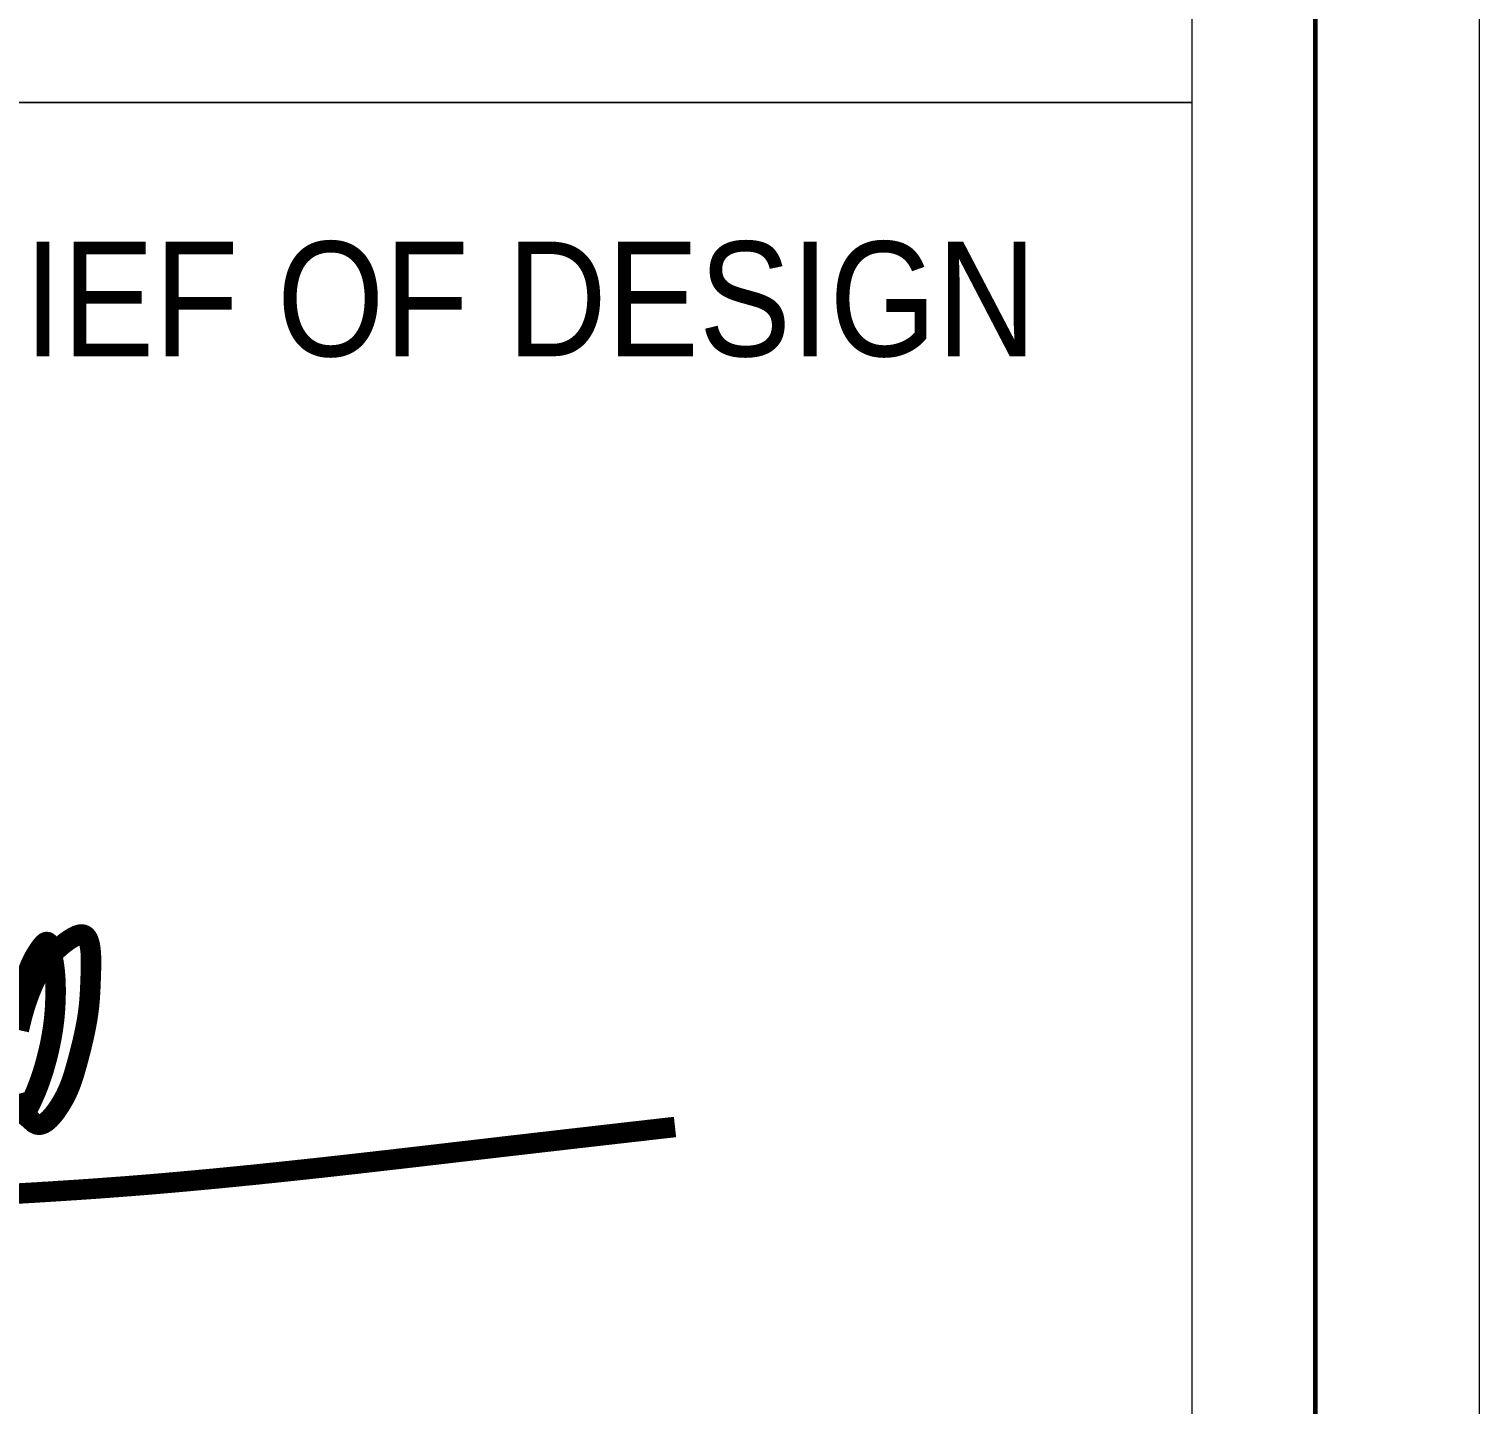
# Model space of a CAD drawing. Header units: millimetres. Extents: x 19378 to 270036, y -611253 to -548347.
# Drawn here: x 174474 to 175535, y -557943 to -556936 of the extents above; entities that cross this region are included whole.
import ezdxf
from ezdxf.enums import TextEntityAlignment as Align

# ---------------------------------------------------------------- set-up
doc = ezdxf.new("R2010")
doc.units = ezdxf.units.MM
doc.header["$MEASUREMENT"] = 0
doc.layers.get('Defpoints').update_dxf_attribs({"color": 1})
for name, color, linetype, lineweight in [('ISO', 153, 'Continuous', 13), ('LC ISO', 153, 'Continuous', 13), ('LC Net thay', 7, 'Continuous', 25), ('LC Text1', 3, 'Continuous', 20)]:
    doc.layers.add(name, color=color, linetype=linetype, lineweight=lineweight)
doc.layers.add('Khungten_LCDI', color=7, linetype='Continuous')
doc.styles.add('Khungten', font='VHAVAN.TTF', dxfattribs={"width": 0.9, "height": 5000})
doc.styles.add('Title', font='VHBLACK.TTF', dxfattribs={"width": 0.8})

# ---------------------------------------------------------------- blocks, each defined once
blk = doc.blocks.new('Mr. Giang')
at = {"layer": 'LC ISO', "const_width": 50}
for points in [[(3387.7, 86.2), (3388.9, 87.6), (3390.1, 89.1), (3391.3, 90.5), (3392.4, 92), (3393.6, 93.6), (3394.7, 95.1), (3395.8, 96.7), (3396.9, 98.4), (3397.9, 100), (3399, 101.7), (3400, 103.3), (3401, 105), (3402, 106.7), (3403, 108.4), (3403.9, 110.1), (3404.9, 111.9), (3406.2, 114.3), (3406.8, 115.3), (3407.7, 117), (3408.6, 118.8), (3409.5, 120.5), (3410.4, 122.2), (3411.3, 123.9), (3412.2, 125.6), (3413.1, 127.3), (3413.9, 129), (3414.8, 130.8), (3415.6, 132.5), (3416.5, 134.2), (3417.3, 135.9), (3418.1, 137.6), (3419, 139.3), (3419.8, 141), (3420.6, 142.7), (3421.4, 144.4), (3422.1, 146.1), (3422.9, 147.8), (3423.7, 149.5), (3424.4, 151.2), (3425.2, 152.9), (3425.9, 154.6), (3426.7, 156.3), (3427.4, 158), (3428.1, 159.7), (3428.9, 161.4), (3429.6, 163.1), (3430.3, 164.8), (3431, 166.5), (3431.7, 168.2), (3432.3, 169.9), (3433, 171.6), (3433.7, 173.3), (3434.3, 175), (3435, 176.7), (3435.7, 178.4), (3436.3, 180.1), (3436.9, 181.8), (3437.6, 183.5), (3438.2, 185.2), (3438.8, 186.9), (3439.4, 188.6), (3440, 190.3), (3440.6, 192), (3441.2, 193.7), (3441.8, 195.4), (3442.4, 197.1), (3443, 198.8), (3443.5, 200.5), (3444.1, 202.2), (3444.7, 203.9), (3445.2, 205.6), (3445.8, 207.3), (3446.3, 209), (3446.9, 210.7), (3447.4, 212.4), (3447.9, 214.2), (3448.4, 215.9), (3449, 217.6), (3449.5, 219.3), (3450, 221), (3450.5, 222.7), (3451, 224.5), (3451.5, 226.2), (3452, 227.9), (3452.5, 229.6), (3453, 231.3), (3453.4, 233.1), (3453.9, 234.8), (3454.4, 236.5), (3454.9, 238.3), (3455.3, 240), (3455.8, 241.7), (3456.2, 243.5), (3456.7, 245.4), (3457.1, 247), (3457.6, 248.7), (3458, 250.5), (3458.5, 252.2), (3458.9, 254), (3459.3, 255.7), (3459.8, 257.5), (3460.2, 259.2), (3460.6, 261), (3461, 262.8), (3461.4, 264.5), (3461.8, 266.3), (3462.2, 268.1), (3462.6, 269.8), (3463, 271.6), (3463.4, 273.4), (3463.8, 275.2), (3464.2, 276.9), (3464.6, 278.7), (3464.9, 280.5), (3465.3, 282.3), (3465.7, 284.1), (3466, 285.9), (3466.4, 287.7), (3466.7, 289.5), (3467.1, 291.3), (3467.4, 293.1), (3467.7, 294.9), (3468.1, 296.7), (3468.4, 298.5), (3468.7, 300.3), (3469, 302.1), (3469.3, 304), (3469.6, 305.8), (3469.9, 307.6), (3470.2, 309.4), (3470.5, 311.3), (3470.8, 313.1), (3471.1, 314.9), (3471.4, 316.8), (3471.6, 318.6), (3471.9, 320.5), (3472.2, 322.3), (3472.4, 324.1), (3472.6, 326), (3472.9, 327.9), (3473.1, 329.7), (3473.3, 331.5), (3473.6, 333.4), (3473.8, 335.3), (3474, 337.2), (3474.2, 339), (3474.4, 340.9), (3474.6, 342.8), (3474.8, 344.7), (3475, 346.5), (3475.1, 348.4), (3475.3, 350.3), (3475.5, 352.2), (3475.6, 354.1), (3475.8, 355.9), (3475.9, 357.8), (3476.1, 359.7), (3476.2, 361.6), (3476.4, 363.5), (3476.5, 365.3), (3476.6, 367.2), (3476.7, 369.1), (3476.8, 371), (3476.9, 372.8), (3477, 374.7), (3477.1, 376.6), (3477.2, 378.4), (3477.3, 380.3), (3477.4, 382.1), (3477.4, 384), (3477.5, 385.9), (3477.6, 387.7), (3477.6, 389.5), (3477.7, 391.4), (3477.7, 393.2), (3477.8, 395), (3477.8, 396.9), (3477.8, 398.7), (3477.9, 400.5), (3477.9, 402.3), (3477.9, 404.1), (3477.9, 405.9), (3477.9, 407.7), (3477.9, 409.5), (3477.9, 411.2), (3477.9, 413), (3477.9, 414.7), (3477.9, 416.5), (3477.8, 418.2), (3477.8, 420), (3477.8, 421.7), (3477.7, 423.4), (3477.7, 425.1), (3477.6, 426.8), (3477.6, 427.7), (3477.5, 430.2), (3477.5, 431.9), (3477.4, 433.5), (3477.3, 435.2), (3477.2, 436.8), (3477.1, 438.5), (3477, 440.2), (3476.9, 441.8), (3476.8, 443.5), (3476.7, 445.1), (3476.6, 446.8), (3476.5, 448.4), (3476.3, 450.1), (3476.2, 451.7), (3476, 453.4), (3475.9, 455.1), (3475.7, 456.8), (3475.5, 458.5), (3475.3, 460.2), (3475.1, 461.9), (3474.9, 463.7), (3474.7, 465.4), (3474.4, 467.2), (3474.2, 469), (3473.9, 470.8), (3473.7, 472.6), (3473.4, 474.5), (3473.1, 476.3), (3472.8, 478.2), (3472.5, 480.2), (3472.2, 482.1), (3471.8, 484.1), (3471.5, 486.1), (3471.1, 488.1), (3470.7, 490.1), (3470.3, 492.2), (3469.9, 494.3), (3469.5, 496.5), (3469, 498.7), (3468.6, 500.9), (3468.2, 502.9), (3467.6, 505.5), (3467.1, 507.8), (3466.6, 510), (3466, 512.3), (3465.4, 514.5), (3464.8, 516.6), (3464.2, 518.6), (3463.5, 520.5), (3462.7, 522.3), (3462, 523.9), (3461.1, 525.2), (3460.2, 526.4), (3459.3, 527.3), (3458.3, 528), (3457.2, 528.3), (3456.1, 528.4), (3454.9, 528.2), (3453.7, 527.7), (3452.4, 527), (3451.1, 526), (3449.7, 524.9), (3448.3, 523.6), (3447, 522.1), (3445.5, 520.5), (3444.1, 518.8), (3442.7, 517), (3441.3, 515.1), (3440, 513.2), (3438.6, 511.3), (3437.4, 509.5), (3436, 507.5), (3434.8, 505.6), (3433.6, 503.7), (3432.4, 501.9), (3431.3, 500.1), (3430.2, 498.3), (3429.1, 496.5), (3428.1, 494.7), (3427.1, 493), (3426.1, 491.2), (3425.2, 489.5), (3424.2, 487.8), (3423.4, 486.1), (3422.5, 484.5), (3421.7, 482.8), (3420.8, 481.2), (3420.1, 479.5), (3419.3, 477.9), (3418.5, 476.3), (3417.8, 474.7), (3417.1, 473.1), (3416.4, 471.5), (3415.7, 469.9), (3415.1, 468.3), (3414.5, 466.7), (3413.8, 465.1), (3413.2, 463.5), (3412.6, 462), (3412, 460.4), (3411.5, 458.8), (3410.9, 457.2), (3410.3, 455.7), (3409.8, 454.1), (3409.3, 452.5), (3408.7, 450.9), (3408.2, 449.3), (3407.7, 447.8), (3407.2, 446.2), (3406.6, 444.6), (3406.1, 442.9), (3405.7, 441.6), (3405.1, 439.7), (3404.6, 438.1), (3404, 436.4), (3403.5, 434.8), (3403, 433.1), (3402.5, 431.4), (3402, 429.7), (3401.4, 428.1), (3400.9, 426.4), (3400.4, 424.7), (3399.9, 423), (3399.4, 421.2), (3398.9, 419.5), (3398.4, 417.8), (3397.8, 416.1), (3397.3, 414.3), (3396.8, 412.6), (3396.3, 410.8), (3395.8, 409.1), (3395.3, 407.3), (3394.8, 405.5), (3394.3, 403.8), (3393.8, 402), (3393.3, 400.2), (3392.8, 398.4), (3392.3, 396.6), (3391.9, 394.8), (3391.4, 393.1), (3390.9, 391.3), (3390.4, 389.4), (3389.9, 387.6), (3389.5, 385.8), (3389, 384), (3388.5, 382.2), (3388.1, 380.4)], [(3387.7, 157.7), (3388.5, 154.9), (3389.2, 152.9), (3389.8, 150.9), (3390.5, 148.8), (3391.2, 146.8), (3391.9, 144.7), (3392.6, 142.6), (3393.4, 140.5), (3394.1, 138.4), (3394.9, 136.4), (3395.7, 134.3), (3396.5, 132.2), (3397.4, 130.1), (3398.2, 128), (3399.1, 126), (3400, 123.9), (3400.9, 121.9), (3401.8, 119.9), (3402.7, 117.9), (3403.7, 116), (3404.6, 114.1), (3405.6, 112.2), (3406.6, 110.3), (3407.6, 108.5), (3408.6, 106.7), (3409.7, 105), (3410.7, 103.3), (3411.8, 101.6), (3412.9, 100), (3414, 98.5), (3415.1, 97), (3416.2, 95.5), (3417.4, 94.1), (3418.5, 92.8), (3419.7, 91.6), (3420.9, 90.4), (3422.1, 89.3), (3423.3, 88.2), (3424.5, 87.3), (3425.8, 86.4), (3427, 85.6), (3428.3, 84.8), (3429.6, 84.2), (3430.8, 83.7), (3432.1, 83.2), (3433.4, 82.8), (3434.8, 82.6), (3436.1, 82.4), (3437.2, 82.3), (3438.8, 82.4), (3440.2, 82.5), (3441.5, 82.7), (3442.9, 83.1), (3444.3, 83.5), (3445.7, 84), (3447.1, 84.6), (3448.5, 85.3), (3449.9, 86.1), (3451.4, 86.9), (3452.8, 87.8), (3454.2, 88.8), (3455.6, 89.8), (3457, 91), (3458.5, 92.1), (3459.9, 93.4), (3461.3, 94.7), (3462.7, 96), (3464.1, 97.4), (3465.5, 98.9), (3466.9, 100.3), (3468.3, 101.9), (3469.7, 103.5), (3471, 105.1), (3472.4, 106.7), (3473.7, 108.4), (3475.1, 110.1), (3476.4, 111.8), (3477.7, 113.5), (3479, 115.3), (3480.3, 117.1), (3481.5, 118.9), (3482.8, 120.7), (3484, 122.5), (3485.2, 124.3), (3486.4, 126.1), (3487.6, 127.9), (3488.7, 129.7), (3489.8, 131.5), (3490.9, 133.3), (3492, 135), (3493.1, 136.8), (3494.1, 138.6), (3495.1, 140.3), (3496.1, 142.1), (3497.1, 143.8), (3498, 145.5), (3499, 147.3), (3499.9, 149), (3500.8, 150.7), (3501.7, 152.4), (3502.5, 154.1), (3503.4, 155.8), (3504.2, 157.5), (3505, 159.2), (3505.8, 160.9), (3506.6, 162.6), (3507.3, 164.3), (3508.1, 165.9), (3508.8, 167.6), (3509.6, 169.3), (3510.3, 171), (3511, 172.6), (3511.6, 174.3), (3512.3, 176), (3513, 177.6), (3513.6, 179.3), (3514.3, 180.9), (3514.9, 182.6), (3515.5, 184.2), (3516.1, 185.9), (3516.7, 187.6), (3517.3, 189.2), (3517.9, 190.9), (3518.4, 192.5), (3519, 194.2), (3519.5, 195.8), (3520.1, 197.5), (3520.6, 199.2), (3521.2, 200.8), (3521.7, 202.5), (3522.2, 204.2), (3522.7, 205.8), (3523.2, 207.5), (3523.7, 209.2), (3524.2, 210.9), (3524.7, 212.6), (3525.2, 214.3), (3525.7, 215.9), (3526.2, 217.6), (3526.7, 219.3), (3527.2, 221.1), (3527.6, 222.8), (3528.1, 224.5), (3528.7, 226.6), (3529.1, 227.9), (3529.6, 229.7), (3530.1, 231.4), (3530.5, 233.2), (3531, 234.9), (3531.5, 236.7), (3532, 238.4), (3532.4, 240.2), (3532.9, 242), (3533.4, 243.7), (3533.9, 245.5), (3534.4, 247.3), (3534.8, 249.1), (3535.3, 250.9), (3535.8, 252.7), (3536.2, 254.5), (3536.7, 256.3), (3537.2, 258.1), (3537.6, 259.9), (3538.1, 261.7), (3538.5, 263.5), (3539, 265.3), (3539.5, 267.1), (3539.9, 268.9), (3540.4, 270.8), (3540.8, 272.6), (3541.3, 274.4), (3541.7, 276.2), (3542.1, 278), (3542.6, 279.9), (3543, 281.7), (3543.4, 283.5), (3543.9, 285.3), (3544.3, 287.2), (3544.7, 289), (3545.1, 290.8), (3545.6, 292.6), (3546, 294.5), (3546.4, 296.3), (3546.8, 298.1), (3547.2, 299.9), (3547.6, 301.7), (3548, 303.6), (3548.4, 305.4), (3548.8, 307.2), (3549.1, 309), (3549.5, 310.8), (3549.9, 312.6), (3550.3, 314.4), (3550.6, 316.2), (3551, 318), (3551.3, 319.8), (3551.7, 321.6), (3552, 323.4), (3552.4, 325.2), (3552.7, 326.9), (3553, 328.7), (3553.3, 330.5), (3553.7, 332.3), (3554, 334), (3554.3, 335.8), (3554.6, 337.5), (3554.9, 339.3), (3555.2, 341), (3555.4, 342.7), (3555.7, 344.5), (3556, 346.2), (3556.2, 347.9), (3556.5, 349.6), (3556.7, 351.3), (3557, 353), (3557.2, 354.7), (3557.5, 356.4), (3557.7, 358.1), (3557.9, 359.7), (3558.1, 361.4), (3558.3, 363.1), (3558.5, 364.7), (3558.7, 366.4), (3558.9, 368.1), (3559.1, 369.7), (3559.3, 371.4), (3559.5, 373.1), (3559.6, 374.7), (3559.8, 376.4), (3560, 378.1), (3560.1, 379.7), (3560.3, 381.4), (3560.4, 383.1), (3560.6, 384.8), (3560.7, 386.5), (3560.8, 388.2), (3561, 389.9), (3561.1, 391.6), (3561.2, 393.4), (3561.3, 395.1), (3561.5, 396.8), (3561.6, 398.6), (3561.7, 400.4), (3561.8, 402.1), (3561.9, 403.9), (3562, 405.7), (3562.1, 407.6), (3562.2, 409.4), (3562.3, 411.3), (3562.4, 413.1), (3562.5, 415), (3562.6, 416.9), (3562.6, 418.8), (3562.7, 420.8), (3562.8, 422.7), (3562.9, 424.7), (3563, 426.7), (3563.1, 428.7), (3563.1, 430.7), (3563.2, 432.8), (3563.3, 434.9), (3563.4, 437), (3563.4, 439.1), (3563.5, 441.3), (3563.6, 443.5), (3563.7, 445.7), (3563.7, 447.9), (3563.8, 449.2), (3563.9, 452.5), (3564, 454.8), (3564, 457.1), (3564.1, 459.5), (3564.2, 461.9), (3564.2, 464.3), (3564.3, 466.7), (3564.3, 469.1), (3564.3, 471.5), (3564.4, 473.9), (3564.4, 476.3), (3564.4, 478.7), (3564.4, 481.2), (3564.4, 483.6), (3564.3, 486), (3564.3, 488.4), (3564.2, 490.8), (3564.2, 493.1), (3564.1, 495.5), (3563.9, 497.8), (3563.8, 500.1), (3563.7, 502.4), (3563.5, 504.6), (3563.3, 506.8), (3563.1, 509), (3562.8, 511.2), (3562.5, 513.3), (3562.2, 515.4), (3561.9, 517.4), (3561.6, 519.4), (3561.2, 521.3), (3560.8, 523.2), (3560.3, 525), (3559.8, 526.8), (3559.3, 528.5), (3558.8, 530.2), (3558.2, 531.7), (3557.6, 533.3), (3557, 534.7), (3556.3, 536.1), (3555.5, 537.4), (3554.8, 538.7), (3554, 539.8), (3553.1, 540.9), (3552.2, 541.9), (3551.3, 542.8), (3550.3, 543.6), (3549.3, 544.4), (3548.2, 545), (3547.1, 545.5), (3546, 546), (3544.7, 546.3), (3543.5, 546.6), (3542, 546.7), (3540.8, 546.7), (3539.4, 546.6), (3537.9, 546.5), (3536.4, 546.2), (3534.9, 545.8), (3533.3, 545.4), (3531.7, 544.9), (3530, 544.2), (3528.4, 543.6), (3526.7, 542.8), (3525, 542), (3523.2, 541.1), (3521.5, 540.2), (3519.8, 539.2), (3518, 538.2), (3516.2, 537.1), (3514.5, 536.1), (3512.7, 534.9), (3511, 533.8), (3509.2, 532.6), (3507.5, 531.4), (3505.8, 530.2), (3503.4, 528.4), (3502.4, 527.8), (3500.8, 526.5), (3499.2, 525.3), (3497.6, 524.1), (3496, 522.9), (3494.4, 521.6), (3492.9, 520.4), (3491.4, 519.1), (3489.9, 517.9), (3488.4, 516.7), (3487, 515.4), (3485.6, 514.2), (3484.2, 512.9), (3482.8, 511.6), (3481.4, 510.4), (3480.1, 509.1), (3478.7, 507.8), (3477.4, 506.5), (3476.1, 505.3), (3474.8, 504), (3473.6, 502.7), (3472.3, 501.4), (3471.1, 500.1), (3469.9, 498.7), (3468.7, 497.4), (3467.5, 496.1), (3466.3, 494.8), (3465.2, 493.4), (3464, 492.1), (3462.9, 490.7), (3461.8, 489.4), (3460.7, 488), (3459.6, 486.6), (3458.5, 485.2), (3457.5, 483.8), (3456.4, 482.4), (3455.4, 481), (3454.3, 479.6), (3453.3, 478.2), (3452.3, 476.7), (3451.3, 475.3), (3449.9, 473.3), (3449.3, 472.4), (3448.3, 470.9), (3447.3, 469.4), (3446.4, 467.9), (3445.4, 466.4), (3444.5, 464.9), (3443.5, 463.4), (3442.6, 461.8), (3441.6, 460.3), (3440.7, 458.7), (3439.8, 457.2), (3438.9, 455.6), (3438, 454.1), (3437.1, 452.5), (3436.3, 450.9), (3435.4, 449.3), (3434.5, 447.7), (3433.7, 446.1), (3432.8, 444.5), (3432, 442.8), (3431.1, 441.2), (3430.3, 439.6), (3429.5, 437.9), (3428.7, 436.3), (3427.9, 434.6), (3427.1, 433), (3426.3, 431.3), (3425.5, 429.6), (3424.7, 428), (3424, 426.3), (3423.2, 424.6), (3422.5, 422.9), (3421.7, 421.2), (3421, 419.5), (3420.2, 417.8), (3419.5, 416.1), (3418.8, 414.4), (3418.1, 412.7), (3417.4, 410.9), (3416.7, 409.2), (3416, 407.5), (3415.3, 405.7), (3414.6, 404), (3414, 402.3), (3413.3, 400.5), (3412.6, 398.8), (3412, 397), (3411.3, 395.3), (3410.7, 393.5), (3410.1, 391.8), (3409.4, 390), (3408.8, 388.2), (3408.2, 386.5), (3407.6, 384.7), (3407, 382.9), (3406.4, 381.2), (3405.8, 379.4), (3405.3, 377.6), (3404.7, 375.9), (3404, 373.7), (3403.6, 372.3), (3403, 370.5), (3402.5, 368.8), (3401.9, 367), (3401.4, 365.2), (3400.8, 363.4), (3400.3, 361.7), (3399.8, 359.9), (3399.3, 358.1), (3398.8, 356.3), (3398.3, 354.6), (3397.8, 352.8), (3397.3, 351), (3396.8, 349.2), (3396.3, 347.4), (3395.8, 345.7), (3395.4, 343.9), (3394.9, 342.1), (3394.4, 340.3), (3394, 338.5), (3393.5, 336.7), (3393.1, 335), (3392.7, 333.2), (3392.2, 331.4), (3391.8, 329.6), (3391.4, 327.8), (3390.9, 326), (3390.5, 324.2), (3390.1, 322.5), (3389.7, 320.7), (3389.3, 318.9), (3388.9, 317.1), (3388.5, 315.3), (3388.1, 313.5)], [(3382.7, -85.8), (3393.5, -85.2), (3404.3, -84.5), (3415.2, -83.9), (3426, -83.3), (3436.8, -82.6), (3447.6, -81.9), (3458.5, -81.3), (3469.3, -80.6), (3480.1, -79.9), (3490.9, -79.2), (3501.8, -78.5), (3512.6, -77.8), (3523.4, -77.1), (3534.2, -76.4), (3545, -75.6), (3555.9, -74.9), (3566.7, -74.1), (3577.5, -73.4), (3588.3, -72.6), (3599.1, -71.8), (3609.9, -71), (3620.7, -70.2), (3631.6, -69.4), (3642.4, -68.6), (3650.9, -67.9), (3664, -66.9), (3674.8, -66), (3685.6, -65.2), (3696.4, -64.3), (3707.2, -63.4), (3718, -62.5), (3728.8, -61.6), (3739.6, -60.7), (3750.4, -59.7), (3761.2, -58.8), (3772, -57.8), (3782.8, -56.9), (3793.6, -55.9), (3804.4, -54.9), (3815.2, -53.9), (3826, -52.9), (3836.8, -51.9), (3847.6, -50.9), (3858.4, -49.9), (3869.2, -48.9), (3880, -47.8), (3890.7, -46.8), (3901.5, -45.7), (3912.3, -44.7), (3923.1, -43.6), (3933.9, -42.5), (3944.7, -41.4), (3955.5, -40.4), (3966.3, -39.3), (3977, -38.2), (3987.8, -37), (3998.6, -35.9), (4009.4, -34.8), (4020.2, -33.7), (4031, -32.5), (4041.7, -31.4), (4052.5, -30.3), (4063.3, -29.1), (4074.1, -27.9), (4084.9, -26.8), (4095.6, -25.6), (4106.4, -24.4), (4117.2, -23.3), (4128, -22.1), (4138.8, -20.9), (4149.5, -19.7), (4160.3, -18.5), (4171.1, -17.3), (4181.9, -16.1), (4192.6, -14.9), (4203.4, -13.7), (4214.2, -12.5), (4225, -11.3), (4235.7, -10), (4246.5, -8.8), (4257.3, -7.6), (4268.1, -6.3), (4278.8, -5.1), (4289.6, -3.9), (4300.4, -2.6), (4311.1, -1.4), (4321.9, -0.2), (4332.7, 1.1), (4343.5, 2.3), (4354.2, 3.6), (4365, 4.8), (4375.8, 6.1), (4386.5, 7.3), (4397.3, 8.6), (4408.1, 9.8), (4418.9, 11.1), (4429.6, 12.3), (4440.4, 13.6), (4451.2, 14.9), (4461.9, 16.1), (4472.7, 17.4), (4483.5, 18.6), (4494.2, 19.9), (4505, 21.1), (4515.8, 22.4), (4526.6, 23.6), (4537.3, 24.9), (4547.9, 26.1), (4558.9, 27.4), (4569.6, 28.7), (4580.4, 29.9), (4591.2, 31.2), (4601.9, 32.4), (4612.7, 33.6), (4623.5, 34.9), (4634.3, 36.1), (4645, 37.4), (4655.8, 38.6), (4666.6, 39.9), (4677.3, 41.1), (4688.1, 42.3), (4698.9, 43.6), (4709.7, 44.8), (4720.4, 46.1), (4731.2, 47.3), (4742, 48.5), (4752.7, 49.8), (4763.5, 51), (4774.3, 52.2), (4785, 53.5), (4795.8, 54.7), (4806.6, 55.9), (4817.4, 57.2), (4828.1, 58.4), (4838.9, 59.6), (4849.7, 60.9), (4860.4, 62.1), (4871.2, 63.3), (4882, 64.6), (4892.8, 65.8), (4903.5, 67), (4914.3, 68.2), (4925.1, 69.5), (4935.8, 70.7), (4946.6, 71.9), (4957.4, 73.2), (4968.2, 74.4), (4978.9, 75.6), (4989.7, 76.8)]]:
    blk.add_lwpolyline(points, dxfattribs=at)
blk = doc.blocks.new('Nha o can bo nhan vien Trung doan')
at = {"layer": 'Defpoints', "lineweight": 0}
blk.add_lwpolyline([(-1200, -14850), (-1200, 14850), (40800, 14850), (40800, -14850)], close=True, dxfattribs=at)
at = {"layer": 'Khungten_LCDI', "color": 5, "lineweight": 25}
blk.add_line((40600, -14650), (40600, 14650), dxfattribs=at)
at = {"layer": 'Khungten_LCDI', "color": 5, "lineweight": 60}
blk.add_lwpolyline([(0, -14650), (0, 14650), (40600, 14650), (40600, -14650)], close=True, dxfattribs=at)
at = {"layer": 'Khungten_LCDI', "color": 9, "lineweight": 15}
for points in [[(36750, 446.3), (40450, 446.3), (40450, 2437.2), (36750, 2437.2)], [(36750, -1521.9), (40450, -1521.9), (40450, 446.3), (36750, 446.3)]]:
    blk.add_lwpolyline(points, close=True, dxfattribs=at)
at = {"layer": 'ISO', "xscale": 0.5, "yscale": 0.5, "zscale": 0.5}
blk.add_blockref('Mr. Giang', (37324, -842.8), dxfattribs=at)
at = {"color": 7, "style": 'Khungten', "width": 0.9}
blk.add_text('chñ nhiÖm thiÕt kÕ - chief of design', height=140, dxfattribs=at).set_placement((38565.6, 136.4), align=Align.CENTER)
at = {"color": 7, "style": 'Khungten', "width": 0.8}
for tag, p in [('REVISION', (39498.8, -10746.3)), ('NGAYHT', (39546.1, -11609.4))]:
    blk.add_attdef(tag, text='', height=200, dxfattribs=at).set_placement(p, align=Align.CENTER)
at = {"layer": 'LC Text1', "style": 'Title', "width": 1.485915}
for tag, p, p2 in [('TENBANVE1', (36912.7, -8885.8), (40339.1, -8885.8)), ('TENBANVE2', (36912.7, -9562.5), (40339.1, -9562.5))]:
    blk.add_attdef(tag, text='', height=250, dxfattribs=at).set_placement(p, p2, align=Align.FIT)
at = {"layer": 'LC Text1', "style": 'Title', "width": 0.7}
blk.add_attdef('SOBANVE', text='', height=250, dxfattribs=at).set_placement((39562, -13896.2), align=Align.CENTER)

msp = doc.modelspace()

# ---------------------------------------------------------------- block references
at = {"layer": 'LC Net thay', "xscale": 0.6, "yscale": 0.6, "zscale": 0.6}
msp.add_blockref('Nha o can bo nhan vien Trung doan', (151055.5, -557257.2, 0), dxfattribs=at)

doc.saveas('drawing.dxf')
